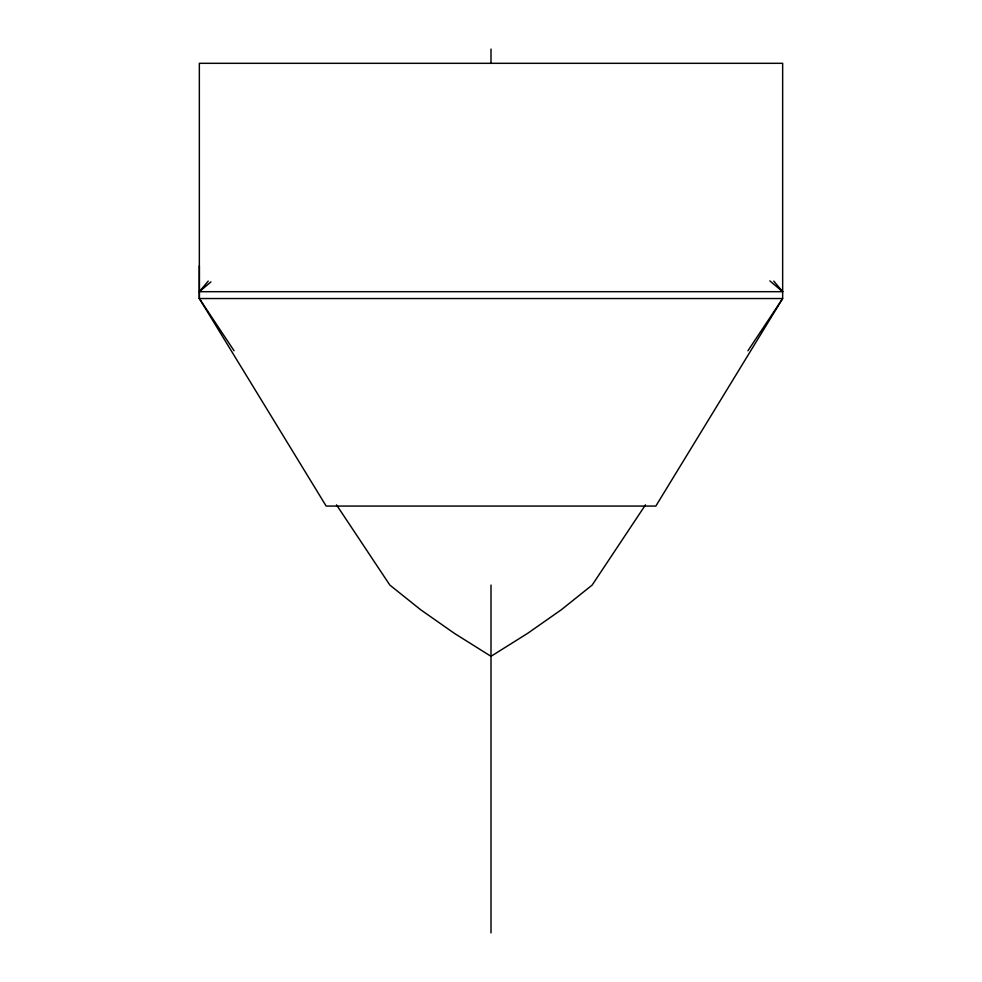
<?xml version="1.0" encoding="UTF-8"?>
<svg xmlns="http://www.w3.org/2000/svg" width="982" height="982" viewBox="0 0 982 982"><rect width="100%" height="100%" fill="white"/><g stroke="black" fill="none" stroke-linecap="round" stroke-linejoin="round"><path stroke-width="1.47" d="M234.06 350.746L199.346 298.54L199.346 63.314L782.654 63.314L782.654 298.54L655.829 506.074L326.171 506.074L199.346 298.54L199.346 265.827M645.505 504.846L592.158 585.076L561.36 609.724L527.481 633.451L491 656.307L454.519 633.451L420.64 609.724L389.842 585.076L336.495 504.846M747.94 350.746L782.654 298.54L199.346 298.54M773.779 281.122L782.654 291.691L199.346 291.691L208.221 281.122M199.346 291.691L210.97 281.871M769.863 280.889L782.654 291.691M491 49.1L491 62.909M491 585.076L491 932.9"/></g></svg>
